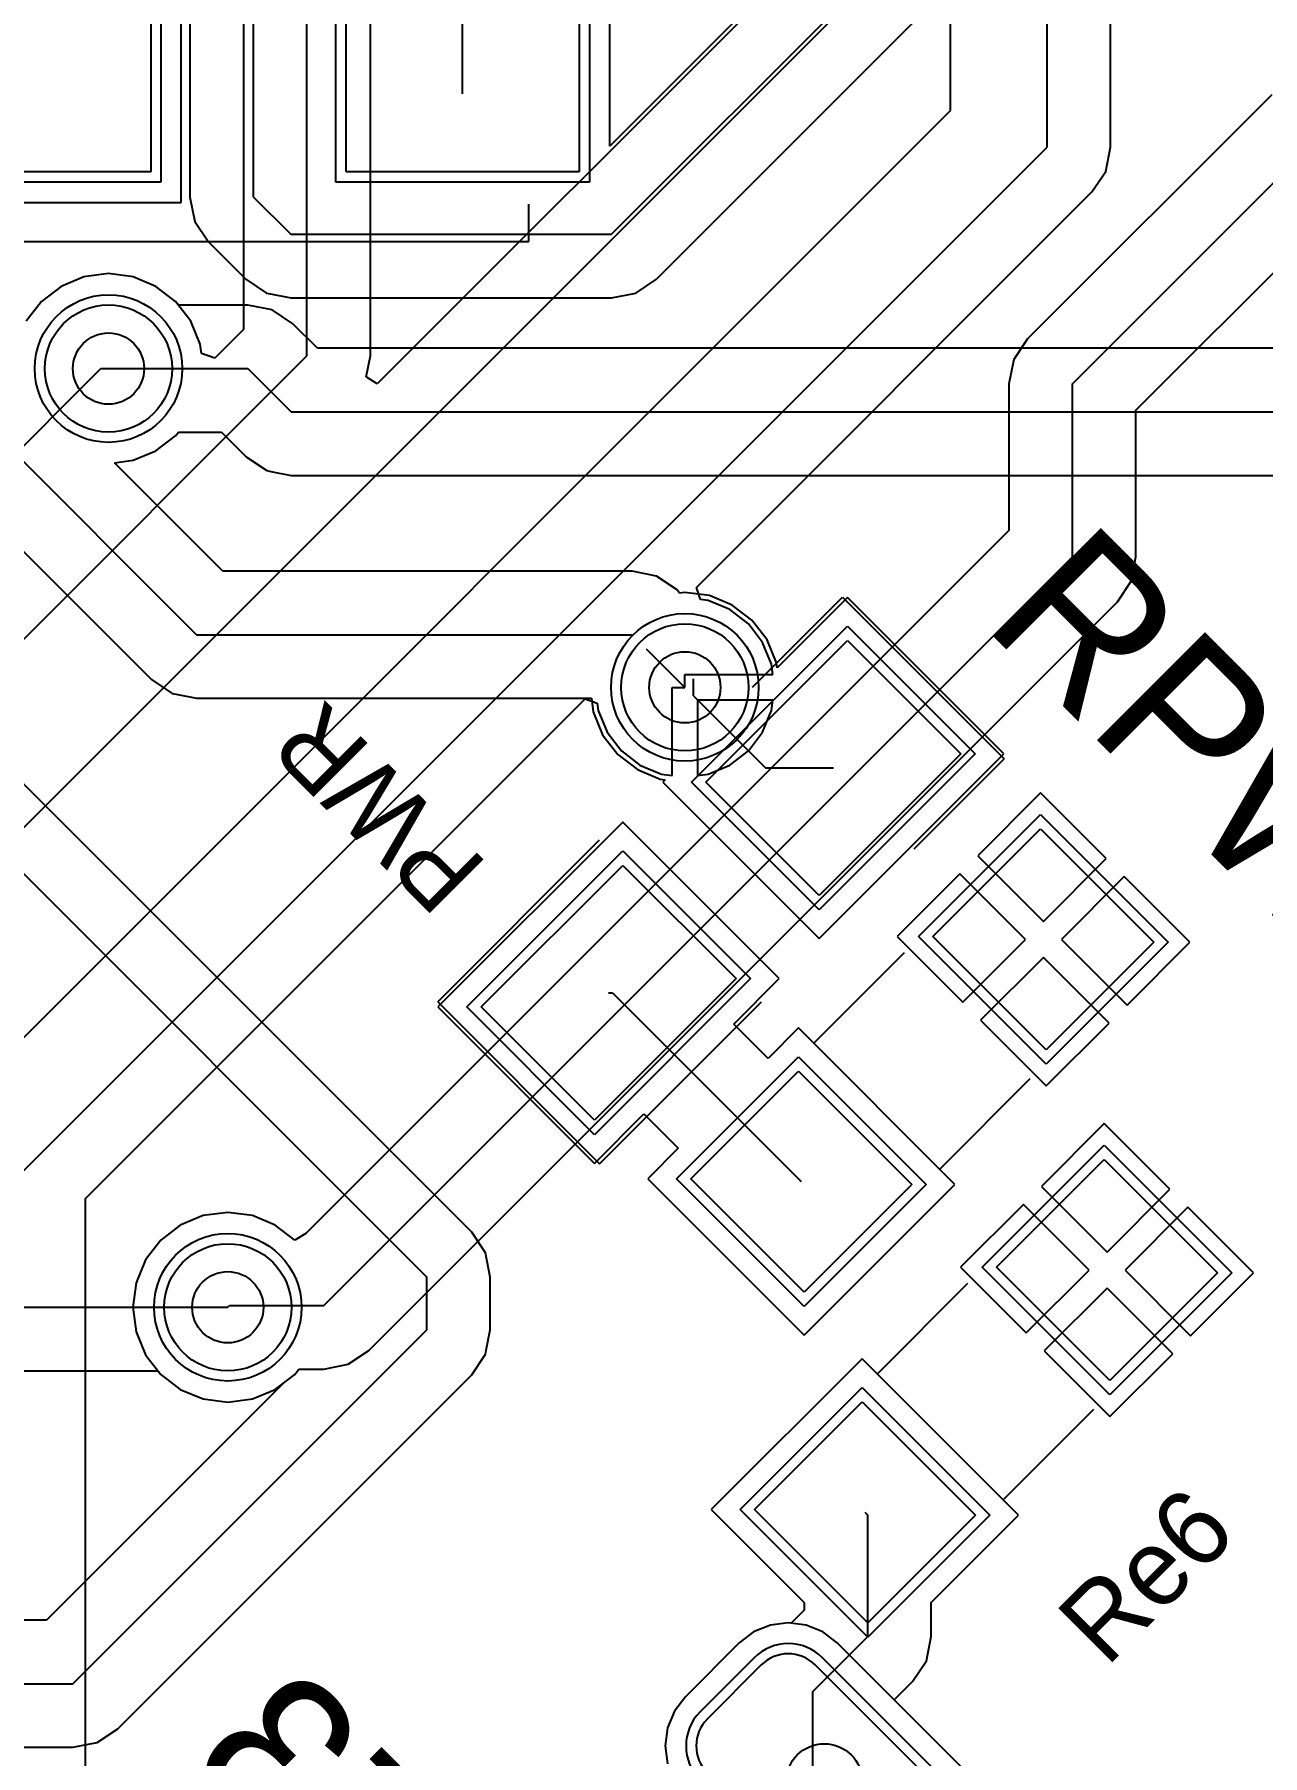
# Model space of a CAD drawing. Header units: millimetres. Extents: x 0 to 2.36, y 0 to 2.36.
# Drawn here: x 1.611 to 2.094, y 0.592 to 1.268 of the extents above; entities that cross this region are included whole.
import ezdxf

# ---------------------------------------------------------------- set-up
doc = ezdxf.new("R2010")
doc.units = ezdxf.units.MM
doc.header["$MEASUREMENT"] = 0
for name, color, linetype in [('BottomLayer', 5, 'Continuous'), ('BottomOverlay', 54, 'Continuous'), ('BottomSolder', 6, 'Continuous'), ('MultiLayer', 9, 'Continuous'), ('PadHoleLayer', 156, 'Continuous'), ('TopLayer', 1, 'Continuous'), ('TopOverlay', 2, 'Continuous'), ('TopPaste', 8, 'Continuous'), ('TopSolder', 216, 'Continuous'), ('ViaHoleLayer', 16, 'Continuous')]:
    doc.layers.add(name, color=color, linetype=linetype)

# ---------------------------------------------------------------- blocks, each defined once
blk = doc.blocks.new('___4_______B_9')
at = {"layer": 'BottomLayer'}
for p, q in [((0.015, 0.05), (-0.015, 0.05)), ((0.115, 0.05), (0.085, 0.05)), ((0.215, 0.05), (0.185, 0.05)), ((0.315, 0.05), (0.285, 0.05)), ((-0.03, 0.035), (-0.03, -0.035)), ((0.03, -0.035), (0.03, 0.035)), ((0.07, 0.035), (0.07, -0.035)), ((0.13, -0.035), (0.13, 0.035)), ((0.17, 0.035), (0.17, -0.035)), ((0.23, -0.035), (0.23, 0.035)), ((0.27, 0.035), (0.27, -0.035)), ((0.33, -0.035), (0.33, 0.035)), ((-0.015, -0.05), (0.015, -0.05)), ((0.085, -0.05), (0.115, -0.05)), ((0.185, -0.05), (0.215, -0.05)), ((0.285, -0.05), (0.315, -0.05))]:
    blk.add_line(p, q, dxfattribs=at)
for centre, start, end in [((-0.015, 0.035), 90, 180), ((0.015, 0.035), 0, 90), ((0.085, 0.035), 90, 180), ((0.115, 0.035), 0, 90), ((0.185, 0.035), 90, 180), ((0.215, 0.035), 0, 90), ((0.285, 0.035), 90, 180), ((0.315, 0.035), 0, 90), ((-0.015, -0.035), 180, 270), ((0.015, -0.035), 270, 0), ((0.085, -0.035), 180, 270), ((0.115, -0.035), 270, 0), ((0.185, -0.035), 180, 270), ((0.215, -0.035), 270, 0), ((0.285, -0.035), 180, 270), ((0.315, -0.035), 270, 0)]:
    blk.add_arc(centre, 0.015, start, end, dxfattribs=at)
at = {"layer": 'BottomSolder'}
for p, q in [((0.015, 0.054), (-0.015, 0.054)), ((0.115, 0.054), (0.085, 0.054)), ((0.215, 0.054), (0.185, 0.054)), ((0.315, 0.054), (0.285, 0.054)), ((-0.034, 0.035), (-0.034, -0.035)), ((0.034, -0.035), (0.034, 0.035)), ((0.066, 0.035), (0.066, -0.035)), ((0.134, -0.035), (0.134, 0.035)), ((0.166, 0.035), (0.166, -0.035)), ((0.234, -0.035), (0.234, 0.035)), ((0.266, 0.035), (0.266, -0.035)), ((0.334, -0.035), (0.334, 0.035)), ((-0.015, -0.054), (0.015, -0.054)), ((0.085, -0.054), (0.115, -0.054)), ((0.185, -0.054), (0.215, -0.054)), ((0.285, -0.054), (0.315, -0.054))]:
    blk.add_line(p, q, dxfattribs=at)
for centre, start, end in [((-0.015, 0.035), 90, 180), ((0.015, 0.035), 0, 90), ((0.085, 0.035), 90, 180), ((0.115, 0.035), 0, 90), ((0.185, 0.035), 90, 180), ((0.215, 0.035), 0, 90), ((0.285, 0.035), 90, 180), ((0.315, 0.035), 0, 90), ((-0.015, -0.035), 180, 270), ((0.015, -0.035), 270, 0), ((0.085, -0.035), 180, 270), ((0.115, -0.035), 270, 0), ((0.185, -0.035), 180, 270), ((0.215, -0.035), 270, 0), ((0.285, -0.035), 180, 270), ((0.315, -0.035), 270, 0)]:
    blk.add_arc(centre, 0.019, start, end, dxfattribs=at)
at = {"layer": 'MultiLayer'}
for p, q in [((0.015, 0.05), (-0.015, 0.05)), ((0.115, 0.05), (0.085, 0.05)), ((0.215, 0.05), (0.185, 0.05)), ((0.315, 0.05), (0.285, 0.05)), ((-0.03, 0.035), (-0.03, -0.035)), ((0.03, -0.035), (0.03, 0.035)), ((0.07, 0.035), (0.07, -0.035)), ((0.13, -0.035), (0.13, 0.035)), ((0.17, 0.035), (0.17, -0.035)), ((0.23, -0.035), (0.23, 0.035)), ((0.27, 0.035), (0.27, -0.035)), ((0.33, -0.035), (0.33, 0.035)), ((-0.015, -0.05), (0.015, -0.05)), ((0.085, -0.05), (0.115, -0.05)), ((0.185, -0.05), (0.215, -0.05)), ((0.285, -0.05), (0.315, -0.05))]:
    blk.add_line(p, q, dxfattribs=at)
for centre, start, end in [((-0.015, 0.035), 90, 180), ((0.015, 0.035), 0, 90), ((0.085, 0.035), 90, 180), ((0.115, 0.035), 0, 90), ((0.185, 0.035), 90, 180), ((0.215, 0.035), 0, 90), ((0.285, 0.035), 90, 180), ((0.315, 0.035), 0, 90), ((-0.015, -0.035), 180, 270), ((0.015, -0.035), 270, 0), ((0.085, -0.035), 180, 270), ((0.115, -0.035), 270, 0), ((0.185, -0.035), 180, 270), ((0.215, -0.035), 270, 0), ((0.285, -0.035), 180, 270), ((0.315, -0.035), 270, 0)]:
    blk.add_arc(centre, 0.015, start, end, dxfattribs=at)
at = {"layer": 'PadHoleLayer'}
for centre in [(0, 0), (0.1, 0), (0.2, 0), (0.3, 0)]:
    blk.add_circle(centre, 0.015, dxfattribs=at)
at = {"layer": 'TopLayer'}
for p, q in [((0.015, 0.05), (-0.015, 0.05)), ((0.115, 0.05), (0.085, 0.05)), ((0.215, 0.05), (0.185, 0.05)), ((0.315, 0.05), (0.285, 0.05)), ((-0.03, 0.035), (-0.03, -0.035)), ((0.03, -0.035), (0.03, 0.035)), ((0.07, 0.035), (0.07, -0.035)), ((0.13, -0.035), (0.13, 0.035)), ((0.17, 0.035), (0.17, -0.035)), ((0.23, -0.035), (0.23, 0.035)), ((0.27, 0.035), (0.27, -0.035)), ((0.33, -0.035), (0.33, 0.035)), ((-0.015, -0.05), (0.015, -0.05)), ((0.085, -0.05), (0.115, -0.05)), ((0.185, -0.05), (0.215, -0.05)), ((0.285, -0.05), (0.315, -0.05))]:
    blk.add_line(p, q, dxfattribs=at)
for centre, start, end in [((-0.015, 0.035), 90, 180), ((0.015, 0.035), 0, 90), ((0.085, 0.035), 90, 180), ((0.115, 0.035), 0, 90), ((0.185, 0.035), 90, 180), ((0.215, 0.035), 0, 90), ((0.285, 0.035), 90, 180), ((0.315, 0.035), 0, 90), ((-0.015, -0.035), 180, 270), ((0.015, -0.035), 270, 0), ((0.085, -0.035), 180, 270), ((0.115, -0.035), 270, 0), ((0.185, -0.035), 180, 270), ((0.215, -0.035), 270, 0), ((0.285, -0.035), 180, 270), ((0.315, -0.035), 270, 0)]:
    blk.add_arc(centre, 0.015, start, end, dxfattribs=at)
at = {"layer": 'TopSolder'}
for p, q in [((0.015, 0.054), (-0.015, 0.054)), ((0.115, 0.054), (0.085, 0.054)), ((0.215, 0.054), (0.185, 0.054)), ((0.315, 0.054), (0.285, 0.054)), ((-0.034, 0.035), (-0.034, -0.035)), ((0.034, -0.035), (0.034, 0.035)), ((0.066, 0.035), (0.066, -0.035)), ((0.134, -0.035), (0.134, 0.035)), ((0.166, 0.035), (0.166, -0.035)), ((0.234, -0.035), (0.234, 0.035)), ((0.266, 0.035), (0.266, -0.035)), ((0.334, -0.035), (0.334, 0.035)), ((-0.015, -0.054), (0.015, -0.054)), ((0.085, -0.054), (0.115, -0.054)), ((0.185, -0.054), (0.215, -0.054)), ((0.285, -0.054), (0.315, -0.054))]:
    blk.add_line(p, q, dxfattribs=at)
for centre, start, end in [((-0.015, 0.035), 90, 180), ((0.015, 0.035), 0, 90), ((0.085, 0.035), 90, 180), ((0.115, 0.035), 0, 90), ((0.185, 0.035), 90, 180), ((0.215, 0.035), 0, 90), ((0.285, 0.035), 90, 180), ((0.315, 0.035), 0, 90), ((-0.015, -0.035), 180, 270), ((0.015, -0.035), 270, 0), ((0.085, -0.035), 180, 270), ((0.115, -0.035), 270, 0), ((0.185, -0.035), 180, 270), ((0.215, -0.035), 270, 0), ((0.285, -0.035), 180, 270), ((0.315, -0.035), 270, 0)]:
    blk.add_arc(centre, 0.019, start, end, dxfattribs=at)
blk = doc.blocks.new('1206_13')
at = {"layer": 'TopLayer'}
for p, q in [((-0.09724, -0.0315), (-0.09724, 0.0315)), ((-0.09724, 0.0315), (-0.0374, 0.0315)), ((-0.0374, 0.0315), (-0.0374, -0.0315)), ((0.0374, -0.0315), (0.0374, 0.0315)), ((0.0374, 0.0315), (0.09724, 0.0315)), ((0.09724, 0.0315), (0.09724, -0.0315)), ((-0.0374, -0.0315), (-0.09724, -0.0315)), ((0.09724, -0.0315), (0.0374, -0.0315))]:
    blk.add_line(p, q, dxfattribs=at)
at = {"layer": 'TopOverlay'}
for p, q in [((-0.025, 0.035), (0.025, 0.035)), ((-0.025, -0.035), (0.025, -0.035))]:
    blk.add_line(p, q, dxfattribs=at)
at = {"layer": 'TopPaste'}
for p, q in [((-0.09724, -0.0315), (-0.09724, 0.0315)), ((-0.09724, 0.0315), (-0.0374, 0.0315)), ((-0.0374, 0.0315), (-0.0374, -0.0315)), ((0.0374, -0.0315), (0.0374, 0.0315)), ((0.0374, 0.0315), (0.09724, 0.0315)), ((0.09724, 0.0315), (0.09724, -0.0315)), ((-0.0374, -0.0315), (-0.09724, -0.0315)), ((0.09724, -0.0315), (0.0374, -0.0315))]:
    blk.add_line(p, q, dxfattribs=at)
at = {"layer": 'TopSolder'}
for p, q in [((-0.10124, -0.0355), (-0.10124, 0.0355)), ((-0.10124, 0.0355), (-0.0334, 0.0355)), ((-0.0334, 0.0355), (-0.0334, -0.0355)), ((0.0334, -0.0355), (0.0334, 0.0355)), ((0.0334, 0.0355), (0.10124, 0.0355)), ((0.10124, 0.0355), (0.10124, -0.0355)), ((-0.0334, -0.0355), (-0.10124, -0.0355)), ((0.10124, -0.0355), (0.0334, -0.0355))]:
    blk.add_line(p, q, dxfattribs=at)
blk = doc.blocks.new('1206_21')
at = {"layer": 'TopLayer'}
for p, q in [((-0.09724, -0.0315), (-0.09724, 0.0315)), ((-0.09724, 0.0315), (-0.0374, 0.0315)), ((-0.0374, 0.0315), (-0.0374, -0.0315)), ((0.0374, -0.0315), (0.0374, 0.0315)), ((0.0374, 0.0315), (0.09724, 0.0315)), ((0.09724, 0.0315), (0.09724, -0.0315)), ((-0.0374, -0.0315), (-0.09724, -0.0315)), ((0.09724, -0.0315), (0.0374, -0.0315))]:
    blk.add_line(p, q, dxfattribs=at)
at = {"layer": 'TopOverlay'}
for p, q in [((-0.025, 0.035), (0.025, 0.035)), ((-0.025, -0.035), (0.025, -0.035))]:
    blk.add_line(p, q, dxfattribs=at)
at = {"layer": 'TopPaste'}
for p, q in [((-0.09724, -0.0315), (-0.09724, 0.0315)), ((-0.09724, 0.0315), (-0.0374, 0.0315)), ((-0.0374, 0.0315), (-0.0374, -0.0315)), ((0.0374, -0.0315), (0.0374, 0.0315)), ((0.0374, 0.0315), (0.09724, 0.0315)), ((0.09724, 0.0315), (0.09724, -0.0315)), ((-0.0374, -0.0315), (-0.09724, -0.0315)), ((0.09724, -0.0315), (0.0374, -0.0315))]:
    blk.add_line(p, q, dxfattribs=at)
at = {"layer": 'TopSolder'}
for p, q in [((-0.10124, -0.0355), (-0.10124, 0.0355)), ((-0.10124, 0.0355), (-0.0334, 0.0355)), ((-0.0334, 0.0355), (-0.0334, -0.0355)), ((0.0334, -0.0355), (0.0334, 0.0355)), ((0.0334, 0.0355), (0.10124, 0.0355)), ((0.10124, 0.0355), (0.10124, -0.0355)), ((-0.0334, -0.0355), (-0.10124, -0.0355)), ((0.10124, -0.0355), (0.0334, -0.0355))]:
    blk.add_line(p, q, dxfattribs=at)
blk = doc.blocks.new('LED3_2X1_6_23')
at = {"layer": 'TopLayer'}
for p, q in [((-0.03937, -0.0315), (-0.03937, 0.0315)), ((-0.03937, 0.0315), (0.03937, 0.0315)), ((0.03937, 0.0315), (0.03937, -0.0315)), ((0.08563, -0.0315), (0.08563, 0.0315)), ((0.08563, 0.0315), (0.16437, 0.0315)), ((0.16437, 0.0315), (0.16437, -0.0315)), ((0.03937, -0.0315), (-0.03937, -0.0315)), ((0.16437, -0.0315), (0.08563, -0.0315))]:
    blk.add_line(p, q, dxfattribs=at)
at = {"layer": 'TopOverlay'}
for p, q in [((0, 0.045), (-0.05, 0.045)), ((-0.05, -0.045), (-0.05, 0.045)), ((0.175, 0.045), (0.085, 0.045)), ((0.175, -0.045), (0.175, 0.045)), ((0, -0.045), (-0.05, -0.045)), ((0.175, -0.045), (0.085, -0.045))]:
    blk.add_line(p, q, dxfattribs=at)
at = {"layer": 'TopPaste'}
for p, q in [((-0.03937, -0.0315), (-0.03937, 0.0315)), ((-0.03937, 0.0315), (0.03937, 0.0315)), ((0.03937, 0.0315), (0.03937, -0.0315)), ((0.08563, -0.0315), (0.08563, 0.0315)), ((0.08563, 0.0315), (0.16437, 0.0315)), ((0.16437, 0.0315), (0.16437, -0.0315)), ((0.03937, -0.0315), (-0.03937, -0.0315)), ((0.16437, -0.0315), (0.08563, -0.0315))]:
    blk.add_line(p, q, dxfattribs=at)
at = {"layer": 'TopSolder'}
for p, q in [((-0.04337, -0.0355), (-0.04337, 0.0355)), ((-0.04337, 0.0355), (0.04337, 0.0355)), ((0.04337, 0.0355), (0.04337, -0.0355)), ((0.08163, -0.0355), (0.08163, 0.0355)), ((0.08163, 0.0355), (0.16837, 0.0355)), ((0.16837, 0.0355), (0.16837, -0.0355)), ((0.04337, -0.0355), (-0.04337, -0.0355)), ((0.16837, -0.0355), (0.08163, -0.0355))]:
    blk.add_line(p, q, dxfattribs=at)
blk = doc.blocks.new('1N4007_30')
at = {"layer": 'TopLayer'}
for p, q in [((-0.03071, 0.03839), (-0.03071, 0.13012)), ((-0.03071, 0.13012), (0.03071, 0.13012)), ((0.03071, 0.13012), (0.03071, 0.03839)), ((0.03071, 0.03839), (-0.03071, 0.03839)), ((-0.03071, -0.13012), (-0.03071, -0.03839)), ((-0.03071, -0.03839), (0.03071, -0.03839)), ((0.03071, -0.03839), (0.03071, -0.13012)), ((0.03071, -0.13012), (-0.03071, -0.13012))]:
    blk.add_line(p, q, dxfattribs=at)
at = {"layer": 'TopOverlay'}
for p, q in [((-0.04331, 0.11024), (-0.05807, 0.11024)), ((-0.05807, -0.11024), (-0.05807, 0.11024)), ((0.05807, 0.11024), (0.04331, 0.11024)), ((0.05807, -0.11024), (0.05807, 0.11024)), ((-0.04331, -0.11024), (-0.05807, -0.11024)), ((0.05807, -0.11024), (0.04331, -0.11024))]:
    blk.add_line(p, q, dxfattribs=at)
blk.add_circle((0, -0.14783), 0.00394, dxfattribs=at)
at = {"layer": 'TopPaste'}
for p, q in [((-0.03071, 0.03839), (-0.03071, 0.13012)), ((-0.03071, 0.13012), (0.03071, 0.13012)), ((0.03071, 0.13012), (0.03071, 0.03839)), ((0.03071, 0.03839), (-0.03071, 0.03839)), ((-0.03071, -0.13012), (-0.03071, -0.03839)), ((-0.03071, -0.03839), (0.03071, -0.03839)), ((0.03071, -0.03839), (0.03071, -0.13012)), ((0.03071, -0.13012), (-0.03071, -0.13012))]:
    blk.add_line(p, q, dxfattribs=at)
at = {"layer": 'TopSolder'}
for p, q in [((-0.03471, 0.03439), (-0.03471, 0.13412)), ((-0.03471, 0.13412), (0.03471, 0.13412)), ((0.03471, 0.13412), (0.03471, 0.03439)), ((0.03471, 0.03439), (-0.03471, 0.03439)), ((-0.03471, -0.13412), (-0.03471, -0.03439)), ((-0.03471, -0.03439), (0.03471, -0.03439)), ((0.03471, -0.03439), (0.03471, -0.13412)), ((0.03471, -0.13412), (-0.03471, -0.13412))]:
    blk.add_line(p, q, dxfattribs=at)

msp = doc.modelspace()

# ---------------------------------------------------------------- linework, layer by layer
at = {"layer": 'BottomLayer'}
for p, q in [((2.009, 1.22409), (2.009, 1.50064)), ((2.03398, 1.22409), (2.03398, 1.50064)), ((1.971, 1.23842), (1.971, 1.48631)), ((1.718, 1.142), (1.718, 1.43073)), ((1.74298, 1.142), (1.74298, 1.43073)), ((1.69302, 1.41866), (1.69302, 1.15235)), ((1.90802, 1.29335), (1.74567, 1.131)), ((1.535, 0.885), (1.933, 1.283)), ((1.569, 0.83642), (1.971, 1.23842)), ((2.09734, 1.24466), (2.00134, 1.14866)), ((2.019, 1.131), (2.115, 1.227)), ((1.606, 0.82109), (2.009, 1.22409)), ((2.03208, 1.21453), (2.03398, 1.22409)), ((2.02666, 1.20643), (2.03208, 1.21453)), ((1.87116, 1.05092), (2.02666, 1.20643)), ((2.04398, 1.12065), (2.10916, 1.18583)), ((1.63034, 1.17305), (1.62134, 1.16932)), ((1.64, 1.17432), (1.63034, 1.17305)), ((1.64966, 1.17305), (1.64, 1.17432)), ((1.65866, 1.16932), (1.64966, 1.17305)), ((1.62134, 1.16932), (1.61361, 1.16339)), ((1.66639, 1.16339), (1.65866, 1.16932)), ((1.61361, 1.16339), (1.60768, 1.15566)), ((1.67232, 1.15566), (1.66639, 1.16339)), ((1.67605, 1.14666), (1.67232, 1.15566)), ((1.69302, 1.15235), (1.68182, 1.14114)), ((1.67654, 1.14294), (1.67605, 1.14666)), ((2.00134, 1.14866), (1.99592, 1.14056)), ((1.32, 0.82), (1.637, 1.137)), ((1.468, 0.892), (1.718, 1.142)), ((1.637, 1.137), (1.64, 1.137)), ((1.68182, 1.14114), (1.67654, 1.14294)), ((1.74134, 1.13373), (1.74298, 1.142)), ((1.99592, 1.14056), (1.99402, 1.131)), ((1.74567, 1.131), (1.74134, 1.13373)), ((1.99402, 1.131), (1.99402, 1.07335)), ((2.019, 1.063), (2.019, 1.131)), ((2.04398, 1.063), (2.04398, 1.12065)), ((1.99402, 1.07335), (1.71763, 0.79695)), ((1.72465, 0.76865), (2.019, 1.063)), ((2.04208, 1.05344), (2.04398, 1.063)), ((1.87277, 1.04619), (1.87116, 1.05092)), ((2.03666, 1.04534), (2.04208, 1.05344)), ((1.74231, 0.75098), (2.03666, 1.04534)), ((1.87575, 1.0458), (1.87277, 1.04619)), ((1.88426, 1.04227), (1.87575, 1.0458)), ((1.89157, 1.03666), (1.88426, 1.04227)), ((1.89718, 1.02935), (1.89157, 1.03666)), ((1.90071, 1.02084), (1.89718, 1.02935)), ((1.86661, 1.0117), (1.86661, 1.0167)), ((1.86661, 1.0167), (1.90126, 1.0167)), ((1.90126, 1.0167), (1.90071, 1.02084)), ((1.86161, 0.97705), (1.86161, 1.0117)), ((1.86161, 1.0117), (1.86661, 1.0117)), ((1.63098, 0.81074), (1.82739, 1.00715)), ((1.82739, 1.00715), (1.83212, 1.00554)), ((1.83212, 1.00554), (1.83251, 1.00256)), ((1.83251, 1.00256), (1.83604, 0.99405)), ((1.90126, 1.0067), (1.87161, 1.0067)), ((1.87161, 1.0067), (1.87161, 0.97705)), ((1.89718, 0.99405), (1.90071, 1.00256)), ((1.90071, 1.00256), (1.90126, 1.0067)), ((1.83604, 0.99405), (1.84165, 0.98674)), ((1.89157, 0.98674), (1.89718, 0.99405)), ((1.84165, 0.98674), (1.84896, 0.98113)), ((1.84896, 0.98113), (1.85748, 0.9776)), ((1.87575, 0.9776), (1.88426, 0.98113)), ((1.88426, 0.98113), (1.89157, 0.98674)), ((1.85748, 0.9776), (1.86161, 0.97705)), ((1.87161, 0.97705), (1.87575, 0.9776)), ((1.63098, 0.51667), (1.63098, 0.81074)), ((1.6869, 0.80532), (1.67725, 0.80405)), ((1.69656, 0.80405), (1.6869, 0.80532)), ((1.66824, 0.80032), (1.66052, 0.79439)), ((1.67725, 0.80405), (1.66824, 0.80032)), ((1.70556, 0.80032), (1.69656, 0.80405)), ((1.71329, 0.79439), (1.70556, 0.80032)), ((1.66052, 0.79439), (1.65458, 0.78666)), ((1.71763, 0.79695), (1.71329, 0.79439)), ((1.65458, 0.78666), (1.65086, 0.77766)), ((1.65086, 0.77766), (1.64958, 0.768)), ((1.64958, 0.768), (1.65086, 0.75834)), ((1.6869, 0.768), (1.68755, 0.76865)), ((1.68755, 0.76865), (1.72465, 0.76865)), ((1.65086, 0.75834), (1.65458, 0.74934)), ((1.65458, 0.74934), (1.66052, 0.74161)), ((1.72465, 0.74367), (1.73421, 0.74557)), ((1.73421, 0.74557), (1.74231, 0.75098)), ((1.66052, 0.74161), (1.66824, 0.73568)), ((1.70556, 0.73568), (1.71329, 0.74161)), ((1.71329, 0.74161), (1.71487, 0.74367)), ((1.71487, 0.74367), (1.72465, 0.74367)), ((1.66824, 0.73568), (1.67725, 0.73195)), ((1.67725, 0.73195), (1.6869, 0.73068)), ((1.6869, 0.73068), (1.69656, 0.73195)), ((1.69656, 0.73195), (1.70556, 0.73568)), ((1.90023, 0.64308), (1.89366, 0.64036)), ((1.90728, 0.64401), (1.90023, 0.64308)), ((1.91433, 0.64308), (1.90728, 0.64401)), ((1.9209, 0.64036), (1.91433, 0.64308)), ((1.88802, 0.63603), (1.86681, 0.61482)), ((1.89366, 0.64036), (1.88802, 0.63603)), ((1.92654, 0.63603), (1.9209, 0.64036)), ((1.97603, 0.58654), (1.92654, 0.63603)), ((1.86248, 0.60918), (1.85976, 0.60261)), ((1.86681, 0.61482), (1.86248, 0.60918)), ((1.85976, 0.60261), (1.85883, 0.59556)), ((1.85883, 0.59556), (1.85976, 0.58852))]:
    msp.add_line(p, q, dxfattribs=at)
for centre in [(1.64, 1.137), (1.86661, 1.0117), (1.6869, 0.768)]:
    msp.add_circle(centre, 0.025, dxfattribs=at)
at = {"layer": 'BottomSolder'}
for centre in [(1.64, 1.137), (1.86661, 1.0117), (1.6869, 0.768)]:
    msp.add_circle(centre, 0.029, dxfattribs=at)
at = {"layer": 'TopLayer'}
for p, q in [((1.77925, 1.245), (1.77925, 1.38)), ((1.94802, 1.33535), (1.83712, 1.22445)), ((1.83779, 1.18979), (1.973, 1.325)), ((1.85545, 1.17213), (1.99066, 1.30734)), ((1.697, 1.20444), (1.697, 1.2978)), ((1.66861, 1.20229), (1.66861, 1.28746)), ((1.67202, 1.28745), (1.67202, 1.20444)), ((1.83712, 1.22445), (1.83712, 1.28771)), ((1.67202, 1.20444), (1.67392, 1.19488)), ((1.697, 1.20444), (1.71164, 1.18979)), ((1.57453, 1.20229), (1.66861, 1.20229)), ((1.67392, 1.19488), (1.67934, 1.18677)), ((1.67934, 1.18677), (1.69398, 1.17213)), ((1.71164, 1.18979), (1.83779, 1.18979)), ((1.63034, 1.17305), (1.62134, 1.16932)), ((1.64, 1.17432), (1.63034, 1.17305)), ((1.64966, 1.17305), (1.64, 1.17432)), ((1.65866, 1.16932), (1.64966, 1.17305)), ((1.69398, 1.17213), (1.70209, 1.16671)), ((1.84735, 1.16671), (1.85545, 1.17213)), ((1.62134, 1.16932), (1.61361, 1.16339)), ((1.66639, 1.16339), (1.65866, 1.16932)), ((1.70209, 1.16671), (1.70367, 1.1664)), ((1.70367, 1.1664), (1.71164, 1.16481)), ((1.71164, 1.16481), (1.83779, 1.16481)), ((1.83779, 1.16481), (1.84735, 1.16671)), ((1.545, 1.162), (1.67462, 1.03238)), ((1.61361, 1.16339), (1.60768, 1.15566)), ((1.66747, 1.16198), (1.66639, 1.16339)), ((1.69476, 1.16198), (1.66747, 1.16198)), ((1.70432, 1.16008), (1.69476, 1.16198)), ((1.71243, 1.15466), (1.70432, 1.16008)), ((1.72211, 1.14498), (1.71243, 1.15466)), ((1.52734, 1.14433), (1.65695, 1.01472)), ((2.1362, 1.14498), (1.72211, 1.14498)), ((1.64, 1.137), (1.69476, 1.137)), ((1.69476, 1.137), (1.71176, 1.12)), ((1.71176, 1.12), (2.28, 1.12)), ((1.65866, 1.10468), (1.66639, 1.11061)), ((1.66639, 1.11061), (1.66747, 1.11202)), ((1.66747, 1.11202), (1.68442, 1.11202)), ((1.68442, 1.11202), (1.6941, 1.10234)), ((1.64966, 1.10095), (1.65866, 1.10468)), ((1.445, 1.1), (1.76514, 0.77986)), ((1.78281, 0.79752), (1.48209, 1.09824)), ((1.64234, 1.09999), (1.64966, 1.10095)), ((1.68496, 1.05736), (1.64234, 1.09999)), ((1.6941, 1.10234), (1.70221, 1.09692)), ((1.70221, 1.09692), (1.70379, 1.09661)), ((1.70379, 1.09661), (1.71176, 1.09502)), ((1.71176, 1.09502), (2.24204, 1.09502)), ((1.84593, 1.05736), (1.68496, 1.05736)), ((1.85549, 1.05546), (1.84593, 1.05736)), ((1.86359, 1.05004), (1.85549, 1.05546)), ((1.86447, 1.04874), (1.86359, 1.05004)), ((1.86661, 1.04902), (1.86447, 1.04874)), ((1.87627, 1.04775), (1.86661, 1.04902)), ((1.88527, 1.04402), (1.87627, 1.04775)), ((1.893, 1.03809), (1.88527, 1.04402)), ((1.93057, 1.04708), (1.90291, 1.01943)), ((1.99208, 0.98557), (1.93057, 1.04708)), ((1.89893, 1.03036), (1.893, 1.03809)), ((1.67462, 1.03238), (1.84593, 1.03238)), ((1.90266, 1.02136), (1.89893, 1.03036)), ((1.85143, 1.02688), (1.86661, 1.0117)), ((1.86999, 1.00832), (1.86999, 1.01508)), ((1.90291, 1.01943), (1.90266, 1.02136)), ((1.65695, 1.01472), (1.66506, 1.0093)), ((1.66506, 1.0093), (1.66664, 1.00899)), ((1.66664, 1.00899), (1.67462, 1.0074)), ((1.86661, 1.0117), (1.86661, 1.0117)), ((1.86999, 1.00832), (1.89831, 0.98)), ((1.67462, 1.0074), (1.82986, 1.0074)), ((1.82986, 1.0074), (1.83056, 1.00204)), ((1.83056, 1.00204), (1.83429, 0.99304)), ((1.83429, 0.99304), (1.84022, 0.98531)), ((1.84022, 0.98531), (1.84795, 0.97938)), ((1.91943, 0.91292), (1.99208, 0.98557)), ((1.84795, 0.97938), (1.85695, 0.97565)), ((1.85695, 0.97565), (1.85888, 0.9754)), ((1.85888, 0.9754), (1.85792, 0.97443)), ((1.85792, 0.97443), (1.91943, 0.91292)), ((1.89831, 0.98), (1.925, 0.98)), ((2.00649, 0.97018), (1.9818, 0.94548)), ((2.0323, 0.94437), (2.00649, 0.97018)), ((1.84218, 0.95869), (1.76953, 0.88604)), ((1.90369, 0.89718), (1.84218, 0.95869)), ((1.9818, 0.94548), (2.0076, 0.91968)), ((2.0076, 0.91968), (2.0323, 0.94437)), ((1.97473, 0.93841), (1.95003, 0.91372)), ((2.00053, 0.9126), (1.97473, 0.93841)), ((2.03937, 0.9373), (2.01468, 0.9126)), ((2.06518, 0.91149), (2.03937, 0.9373)), ((1.95003, 0.91372), (1.97584, 0.88791)), ((1.97584, 0.88791), (2.00053, 0.9126)), ((2.01468, 0.9126), (2.04048, 0.8868)), ((2.04048, 0.8868), (2.06518, 0.91149)), ((2.0076, 0.90553), (1.98291, 0.88084)), ((2.03341, 0.87973), (2.0076, 0.90553)), ((1.88582, 0.8793), (1.90369, 0.89718)), ((1.83661, 0.89161), (1.83818, 0.89161)), ((1.83818, 0.89161), (1.9124, 0.8174)), ((1.76953, 0.88604), (1.83104, 0.82453)), ((1.98291, 0.88084), (2.00872, 0.85503)), ((2.00872, 0.85503), (2.03341, 0.87973)), ((1.8993, 0.86582), (1.88582, 0.8793)), ((1.91128, 0.87779), (1.8993, 0.86582)), ((1.97279, 0.81628), (1.91128, 0.87779)), ((1.83104, 0.82453), (1.85049, 0.84398)), ((1.85049, 0.84398), (1.86398, 0.83049)), ((2.03149, 0.84018), (2.0068, 0.81548)), ((2.0573, 0.81437), (2.03149, 0.84018)), ((1.86398, 0.83049), (1.852, 0.81851)), ((1.852, 0.81851), (1.91351, 0.757)), ((1.9124, 0.8174), (1.9124, 0.8174)), ((1.91351, 0.757), (1.97279, 0.81628)), ((2.0068, 0.81548), (2.0326, 0.78968)), ((2.0326, 0.78968), (2.0573, 0.81437)), ((1.99973, 0.80841), (1.97503, 0.78372)), ((2.02553, 0.7826), (1.99973, 0.80841)), ((2.06437, 0.8073), (2.03968, 0.7826)), ((2.09018, 0.78149), (2.06437, 0.8073)), ((1.78822, 0.78941), (1.78281, 0.79752)), ((1.79012, 0.77986), (1.78822, 0.78941)), ((1.76514, 0.75914), (1.76514, 0.77986)), ((1.79012, 0.75914), (1.79012, 0.77986)), ((1.97503, 0.78372), (2.00084, 0.75791)), ((2.00084, 0.75791), (2.02553, 0.7826)), ((2.03968, 0.7826), (2.06548, 0.7568)), ((2.06548, 0.7568), (2.09018, 0.78149)), ((2.0326, 0.77553), (2.00791, 0.75084)), ((2.05841, 0.74973), (2.0326, 0.77553)), ((1.582, 0.768), (1.6869, 0.768)), ((1.626, 0.62), (1.76514, 0.75914)), ((1.78854, 0.75117), (1.79012, 0.75914)), ((1.78822, 0.74959), (1.78854, 0.75117)), ((1.78281, 0.74148), (1.78822, 0.74959)), ((1.93628, 0.74779), (1.877, 0.68851)), ((1.99779, 0.68628), (1.93628, 0.74779)), ((2.00791, 0.75084), (2.03372, 0.72503)), ((2.03372, 0.72503), (2.05841, 0.74973)), ((1.582, 0.74302), (1.65943, 0.74302)), ((1.70896, 0.73829), (1.61565, 0.64498)), ((1.64366, 0.60234), (1.78281, 0.74148)), ((1.65943, 0.74302), (1.66052, 0.74161)), ((1.66052, 0.74161), (1.66824, 0.73568)), ((1.70556, 0.73568), (1.70896, 0.73829)), ((1.66824, 0.73568), (1.67725, 0.73195)), ((1.67725, 0.73195), (1.6869, 0.73068)), ((1.6869, 0.73068), (1.69656, 0.73195)), ((1.69656, 0.73195), (1.70556, 0.73568)), ((1.877, 0.68851), (1.91353, 0.65198)), ((1.9374, 0.6874), (1.93851, 0.68628)), ((1.93851, 0.63858), (1.93851, 0.68628)), ((1.96349, 0.65198), (1.99779, 0.68628)), ((1.91353, 0.65198), (1.91353, 0.64893)), ((1.96349, 0.63858), (1.96349, 0.65198)), ((1.61565, 0.64498), (1.35615, 0.64498)), ((1.90023, 0.64308), (1.89366, 0.64036)), ((1.90728, 0.64401), (1.90023, 0.64308)), ((1.90846, 0.64385), (1.90728, 0.64401)), ((1.91353, 0.64893), (1.90846, 0.64385)), ((1.88802, 0.63603), (1.86681, 0.61482)), ((1.89366, 0.64036), (1.88802, 0.63603)), ((1.91689, 0.61696), (1.93851, 0.63858)), ((1.96159, 0.62902), (1.96349, 0.63858)), ((1.95617, 0.62092), (1.96159, 0.62902)), ((1.32, 0.62), (1.626, 0.62)), ((1.91689, 0.58595), (1.91689, 0.61696)), ((1.94891, 0.61366), (1.95617, 0.62092)), ((1.86248, 0.60918), (1.85976, 0.60261)), ((1.86681, 0.61482), (1.86248, 0.60918)), ((1.97603, 0.58654), (1.94891, 0.61366)), ((1.63556, 0.59692), (1.64366, 0.60234)), ((1.85976, 0.60261), (1.85883, 0.59556)), ((1.626, 0.59502), (1.63556, 0.59692)), ((1.85883, 0.59556), (1.85976, 0.58852)), ((1.35615, 0.59502), (1.626, 0.59502))]:
    msp.add_line(p, q, dxfattribs=at)
for centre in [(1.64, 1.137), (1.86661, 1.0117), (1.6869, 0.768)]:
    msp.add_circle(centre, 0.025, dxfattribs=at)
at = {"layer": 'TopSolder'}
for centre in [(1.64, 1.137), (1.86661, 1.0117), (1.6869, 0.768)]:
    msp.add_circle(centre, 0.029, dxfattribs=at)
at = {"layer": 'ViaHoleLayer'}
for centre in [(1.64, 1.137), (1.86661, 1.0117), (1.6869, 0.768)]:
    msp.add_circle(centre, 0.014, dxfattribs=at)

# ---------------------------------------------------------------- block references
for name, p, rotation in [('1N4007_30', (1.695, 1.245), 270), ('LED3_2X1_6_23', (1.925, 0.98), 225), ('1206_21', (1.96, 0.865), 45), ('1206_13', (1.985, 0.735), 45), ('___4_______B_9', (1.70929, 0.36929), 45)]:
    msp.add_blockref(name, p, dxfattribs=dict(rotation=rotation))

# ---------------------------------------------------------------- texts
at = {"layer": 'BottomOverlay', "text_generation_flag": 2}
msp.add_text('E3', height=0.06, rotation=315, dxfattribs=at).set_placement((1.73914, 0.51845))
at = {"layer": 'TopOverlay'}
for s, height, rotation, p in [('RPWR', 0.06, 315, (1.98304, 1.03655)), ('PWR', 0.03, 135, (1.7898, 0.94179)), ('Re6', 0.03, 45, (2.03233, 0.62612))]:
    msp.add_text(s, height=height, rotation=rotation, dxfattribs=at).set_placement(p)

doc.saveas('drawing.dxf')
